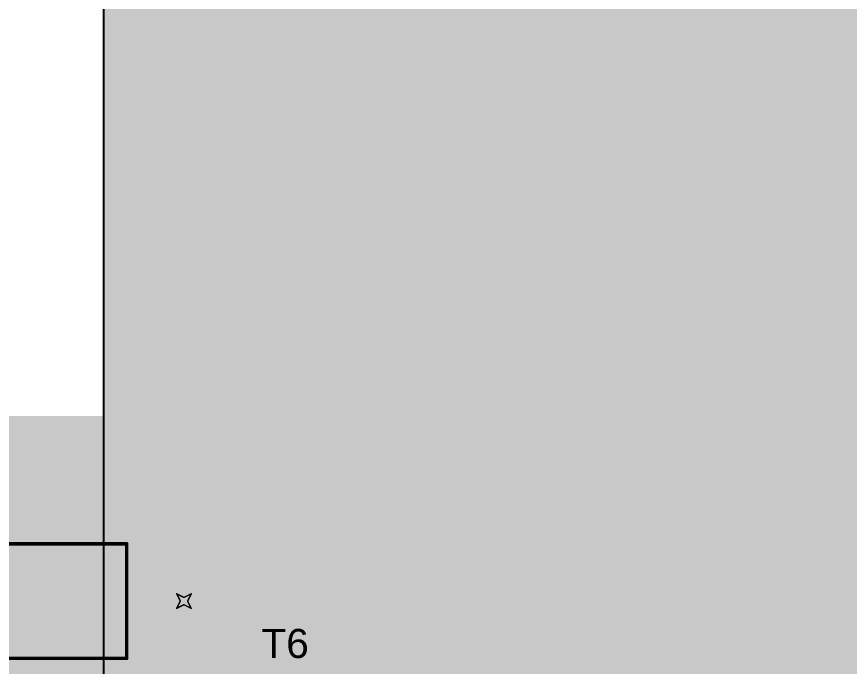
# Model space of a CAD drawing. Header units: inches. Extents: x 68 to 568, y 3 to 460.
# Drawn here: x 355.51 to 384.58, y 71.79 to 94.48 of the extents above; entities that cross this region are included whole.
import ezdxf

# ---------------------------------------------------------------- set-up
doc = ezdxf.new("R2010")
doc.units = ezdxf.units.IN
for name, color, linetype in [('Bottom Layer', 5, 'Continuous'), ('Bottom Solder', 6, 'Continuous'), ('Drill Drawing', 1, 'Continuous'), ('Layer 1', 16, 'Continuous'), ('Layer 2', 76, 'Continuous'), ('Multi-Layer', 9, 'Continuous'), ('Pad Holes', 156, 'Continuous'), ('Top Layer', 1, 'Continuous'), ('Top Overlay', 2, 'Continuous'), ('Top Solder', 216, 'Continuous')]:
    doc.layers.add(name, color=color, linetype=linetype)
doc.styles.add('Arial', font='', dxfattribs={"height": 0.2})
doc.styles.get('Arial').set_extended_font_data('Arial')

# ---------------------------------------------------------------- blocks, each defined once
blk = doc.blocks.new('DE1B3RA221KN4AN01F_31')
at = {"layer": 'Bottom Layer'}
blk.add_hatch(color=5, dxfattribs=at).paths.add_polyline_path([(-5.65, 0.65), (-4.35, 0.65), (-4.35, -0.65), (-5.65, -0.65)])
h = blk.add_hatch(color=5, dxfattribs=at)
edge = h.paths.add_edge_path()
edge.add_arc((5, 0), 0.65, 0, 360)
at = {"layer": 'Bottom Solder'}
blk.add_hatch(color=6, dxfattribs=at).paths.add_polyline_path([(-5.752, 0.752), (-4.248, 0.752), (-4.248, -0.752), (-5.752, -0.752)])
h = blk.add_hatch(color=6, dxfattribs=at)
edge = h.paths.add_edge_path()
edge.add_arc((5, 0), 0.752, 0, 360)
at = {"layer": 'Layer 1'}
blk.add_hatch(color=16, dxfattribs=at).paths.add_polyline_path([(-5.65, 0.65), (-4.35, 0.65), (-4.35, -0.65), (-5.65, -0.65)])
h = blk.add_hatch(color=16, dxfattribs=at)
edge = h.paths.add_edge_path()
edge.add_arc((5, 0), 0.65, 0, 360)
at = {"layer": 'Layer 2'}
blk.add_hatch(color=76, dxfattribs=at).paths.add_polyline_path([(-5.65, 0.65), (-4.35, 0.65), (-4.35, -0.65), (-5.65, -0.65)])
h = blk.add_hatch(color=76, dxfattribs=at)
edge = h.paths.add_edge_path()
edge.add_arc((5, 0), 0.65, 0, 360)
at = {"layer": 'Multi-Layer'}
blk.add_hatch(color=9, dxfattribs=at).paths.add_polyline_path([(-5.65, 0.65), (-4.35, 0.65), (-4.35, -0.65), (-5.65, -0.65)])
h = blk.add_hatch(color=9, dxfattribs=at)
edge = h.paths.add_edge_path()
edge.add_arc((5, 0), 0.65, 0, 360)
at = {"layer": 'Pad Holes'}
h = blk.add_hatch(color=7, dxfattribs=at)
edge = h.paths.add_edge_path()
edge.add_arc((-5, 0), 0.4, 0, 360)
h = blk.add_hatch(color=7, dxfattribs=at)
edge = h.paths.add_edge_path()
edge.add_arc((5, 0), 0.4, 0, 360)
at = {"layer": 'Top Layer'}
blk.add_hatch(color=1, dxfattribs=at).paths.add_polyline_path([(-5.65, 0.65), (-4.35, 0.65), (-4.35, -0.65), (-5.65, -0.65)])
h = blk.add_hatch(color=1, dxfattribs=at)
edge = h.paths.add_edge_path()
edge.add_arc((5, 0), 0.65, 0, 360)
at = {"layer": 'Top Solder'}
blk.add_hatch(color=216, dxfattribs=at).paths.add_polyline_path([(-5.752, 0.752), (-4.248, 0.752), (-4.248, -0.752), (-5.752, -0.752)])
h = blk.add_hatch(color=216, dxfattribs=at)
edge = h.paths.add_edge_path()
edge.add_arc((5, 0), 0.752, 0, 360)
at = {"layer": 'Top Overlay'}
for points in [[(-3, 2, 0.127, 0.127, 0), (3, 2, 0.127, 0.127, 0)], [(-3, -2, 0.127, 0.127, 0), (-3, 2, 0.127, 0.127, 0)], [(3, -2, 0.127, 0.127, 0), (3, 2, 0.127, 0.127, 0)], [(-3, -2, 0.127, 0.127, 0), (3, -2, 0.127, 0.127, 0)]]:
    blk.add_lwpolyline(points, format="xyseb", dxfattribs=at)
for points in [[(-3.032, 2, 0.0635, 0.0635, 1), (-2.968, 2, 0.0635, 0.0635, 1)], [(-3.032, 2, 0.0635, 0.0635, 1), (-2.968, 2, 0.0635, 0.0635, 1)], [(2.968, 2, 0.0635, 0.0635, 1), (3.032, 2, 0.0635, 0.0635, 1)], [(2.968, 2, 0.0635, 0.0635, 1), (3.032, 2, 0.0635, 0.0635, 1)], [(-3.032, -2, 0.0635, 0.0635, 1), (-2.968, -2, 0.0635, 0.0635, 1)], [(-3.032, -2, 0.0635, 0.0635, 1), (-2.968, -2, 0.0635, 0.0635, 1)], [(2.968, -2, 0.0635, 0.0635, 1), (3.032, -2, 0.0635, 0.0635, 1)], [(2.968, -2, 0.0635, 0.0635, 1), (3.032, -2, 0.0635, 0.0635, 1)]]:
    blk.add_lwpolyline(points, format="xyseb", close=True, dxfattribs=at)

msp = doc.modelspace()

# ---------------------------------------------------------------- hatches: boundary and pattern name
at = {"layer": 'Bottom Layer'}
msp.add_hatch(color=5, dxfattribs=at).paths.add_polyline_path([(359.791, 37.478), (335.737, 37.478), (335.737, 50.559), (343.713, 50.559), (343.713, 42.202), (354.178, 42.202), (354.178, 75.654), (343.713, 75.654), (343.713, 67.552), (335.737, 67.552), (335.737, 80.531), (359.791, 80.531)])
at = {"layer": 'Layer 2'}
h = msp.add_hatch(color=76, dxfattribs=at)
h.paths.add_polyline_path([(412.92, 328.103), (412.743, 327.956), (412.189, 327.383), (411.701, 326.753), (411.286, 326.072), (410.95, 325.35), (410.695, 324.594), (410.526, 323.815), (410.444, 323.022), (410.451, 322.225), (410.545, 321.434), (410.727, 320.658), (410.994, 319.907), (411.342, 319.19), (411.768, 318.516), (412.266, 317.893), (412.829, 317.33), (413.452, 316.832), (414.126, 316.406), (414.843, 316.058), (415.594, 315.791), (416.37, 315.61), (417.162, 315.515), (417.959, 315.508), (418.751, 315.59), (419.53, 315.76), (420.286, 316.014), (421.008, 316.351), (421.689, 316.765), (422.319, 317.253), (422.892, 317.807), (423.039, 317.985), (423.23, 317.916), (423.23, 14.448), (423.039, 14.379), (422.892, 14.557), (422.319, 15.111), (421.689, 15.599), (421.008, 16.013), (420.286, 16.35), (419.53, 16.604), (418.751, 16.774), (417.959, 16.856), (417.161, 16.849), (416.37, 16.754), (415.594, 16.573), (414.843, 16.306), (414.126, 15.957), (413.452, 15.532), (412.829, 15.034), (412.266, 14.471), (411.768, 13.848), (411.343, 13.174), (410.994, 12.457), (410.727, 11.706), (410.546, 10.93), (410.451, 10.139), (410.444, 9.342), (410.526, 8.549), (410.695, 7.77), (410.95, 7.015), (411.286, 6.292), (411.701, 5.611), (412.188, 4.981), (412.743, 4.408), (412.92, 4.261), (412.851, 4.07), (358.546, 4.07), (358.546, 328.294), (412.852, 328.294)])
h.paths.add_polyline_path([(408.396, 320.041), (399.303, 320.041), (399.303, 316.586), (408.396, 316.586)], flags=0)
h.paths.add_polyline_path([(402.63, 313.055), (399.811, 313.055), (399.811, 310.617), (402.63, 310.617)], flags=0)
h.paths.add_polyline_path([(369.392, 313.055), (366.573, 313.055), (366.573, 310.617), (369.392, 310.617)], flags=0)
h.paths.add_polyline_path([(389.052, 307.391), (380.381, 307.391), (380.381, 295.723), (389.052, 295.723)], flags=0)
h.paths.add_polyline_path([(405.917, 308.542), (393.676, 308.542), (393.676, 295.097), (405.917, 295.097)], flags=0)
h.paths.add_polyline_path([(365.506, 309.067), (361.618, 309.067), (361.618, 294.005), (365.506, 294.005)], flags=0)
h.paths.add_polyline_path([(375.136, 310.305), (371.248, 310.305), (371.248, 293.726), (375.136, 293.726)], flags=0)
h.paths.add_polyline_path([(402.63, 292.188), (399.811, 292.188), (399.811, 289.75), (402.63, 289.75)], flags=0)
h.paths.add_polyline_path([(369.392, 292.188), (366.573, 292.188), (366.573, 289.75), (369.392, 289.75)], flags=0)
h.paths.add_polyline_path([(408.483, 238.938), (399.39, 238.938), (399.39, 235.483), (408.483, 235.483)], flags=0)
h.paths.add_polyline_path([(402.717, 231.952), (399.898, 231.952), (399.898, 229.514), (402.717, 229.514)], flags=0)
h.paths.add_polyline_path([(369.479, 231.952), (366.66, 231.952), (366.66, 229.514), (369.479, 229.514)], flags=0)
h.paths.add_polyline_path([(389.139, 226.288), (380.468, 226.288), (380.468, 214.62), (389.139, 214.62)], flags=0)
h.paths.add_polyline_path([(406.004, 227.439), (393.763, 227.439), (393.763, 213.994), (406.004, 213.994)], flags=0)
h.paths.add_polyline_path([(365.593, 227.964), (361.705, 227.964), (361.705, 212.902), (365.593, 212.902)], flags=0)
h.paths.add_polyline_path([(375.223, 229.202), (371.335, 229.202), (371.335, 212.623), (375.223, 212.623)], flags=0)
h.paths.add_polyline_path([(402.717, 211.085), (399.898, 211.085), (399.898, 208.647), (402.717, 208.647)], flags=0)
h.paths.add_polyline_path([(369.479, 211.085), (366.66, 211.085), (366.66, 208.647), (369.479, 208.647)], flags=0)
h.paths.add_polyline_path([(418.707, 191.042), (418.324, 191.042), (417.955, 190.943), (417.623, 190.752), (417.352, 190.481), (417.161, 190.15), (417.062, 189.78), (417.062, 189.397), (417.161, 189.027), (417.352, 188.696), (417.623, 188.425), (417.955, 188.233), (418.324, 188.134), (418.707, 188.134), (419.077, 188.233), (419.409, 188.425), (419.679, 188.696), (419.871, 189.027), (419.97, 189.397), (419.97, 189.78), (419.871, 190.15), (419.679, 190.481), (419.409, 190.752), (419.077, 190.943)], flags=0)
h.paths.add_polyline_path([(419.97, 180.882), (417.062, 180.882), (417.062, 177.974), (419.97, 177.974)], flags=0)
h.paths.add_polyline_path([(408.396, 158.739), (399.303, 158.739), (399.303, 155.285), (408.396, 155.285)], flags=0)
h.paths.add_polyline_path([(402.63, 151.753), (399.811, 151.753), (399.811, 149.315), (402.63, 149.315)], flags=0)
h.paths.add_polyline_path([(369.392, 151.753), (366.573, 151.753), (366.573, 149.315), (369.392, 149.315)], flags=0)
h.paths.add_polyline_path([(389.052, 146.089), (380.381, 146.089), (380.381, 134.422), (389.052, 134.422)], flags=0)
h.paths.add_polyline_path([(405.917, 147.24), (393.676, 147.24), (393.676, 133.796), (405.917, 133.796)], flags=0)
h.paths.add_polyline_path([(365.506, 147.766), (361.618, 147.766), (361.618, 132.703), (365.506, 132.703)], flags=0)
h.paths.add_polyline_path([(375.136, 149.003), (371.248, 149.003), (371.248, 132.424), (375.136, 132.424)], flags=0)
h.paths.add_polyline_path([(402.63, 130.887), (399.811, 130.887), (399.811, 128.448), (402.63, 128.448)], flags=0)
h.paths.add_polyline_path([(369.392, 130.887), (366.573, 130.887), (366.573, 128.448), (369.392, 128.448)], flags=0)
h.paths.add_polyline_path([(408.396, 77.637), (399.303, 77.637), (399.303, 74.182), (408.396, 74.182)], flags=0)
h.paths.add_polyline_path([(402.63, 70.651), (399.811, 70.651), (399.811, 68.213), (402.63, 68.213)], flags=0)
h.paths.add_polyline_path([(369.392, 70.651), (366.573, 70.651), (366.573, 68.213), (369.392, 68.213)], flags=0)
h.paths.add_polyline_path([(389.052, 64.987), (380.381, 64.987), (380.381, 53.319), (389.052, 53.319)], flags=0)
h.paths.add_polyline_path([(405.917, 66.138), (393.676, 66.138), (393.676, 52.693), (405.917, 52.693)], flags=0)
h.paths.add_polyline_path([(365.506, 66.663), (361.618, 66.663), (361.618, 51.601), (365.506, 51.601)], flags=0)
h.paths.add_polyline_path([(375.136, 67.901), (371.248, 67.901), (371.248, 51.322), (375.136, 51.322)], flags=0)
h.paths.add_polyline_path([(402.63, 49.784), (399.811, 49.784), (399.811, 47.346), (402.63, 47.346)], flags=0)
h.paths.add_polyline_path([(369.392, 49.784), (366.573, 49.784), (366.573, 47.346), (369.392, 47.346)], flags=0)
at = {"layer": 'Top Layer'}
msp.add_hatch(color=1, dxfattribs=at).paths.add_polyline_path([(392.328, 68.25), (373.024, 68.25), (373.024, 71.704), (356.946, 71.704), (356.946, 76.188), (392.328, 76.188)])

# ---------------------------------------------------------------- linework, layer by layer
at = {"layer": 'Drill Drawing'}
for points in [[(361.093, 74.327, 0.0508, 0.0508, 0), (361.347, 74.2, 0.0508, 0.0508, 0)], [(361.093, 74.327, 0.0508, 0.0508, 0), (361.22, 74.073, 0.0508, 0.0508, 0)], [(361.347, 74.2, 0.0508, 0.0508, 0), (361.601, 74.327, 0.0508, 0.0508, 0)], [(361.474, 74.073, 0.0508, 0.0508, 0), (361.601, 74.327, 0.0508, 0.0508, 0)], [(361.093, 73.819, 0.0508, 0.0508, 0), (361.22, 74.073, 0.0508, 0.0508, 0)], [(361.093, 73.819, 0.0508, 0.0508, 0), (361.347, 73.946, 0.0508, 0.0508, 0)], [(361.347, 73.946, 0.0508, 0.0508, 0), (361.601, 73.819, 0.0508, 0.0508, 0)], [(361.474, 74.073, 0.0508, 0.0508, 0), (361.601, 73.819, 0.0508, 0.0508, 0)]]:
    msp.add_lwpolyline(points, format="xyseb", dxfattribs=at)
for points in [[(361.08, 74.327, 0.0254, 0.0254, 1), (361.105, 74.327, 0.0254, 0.0254, 1)], [(361.08, 74.327, 0.0254, 0.0254, 1), (361.105, 74.327, 0.0254, 0.0254, 1)], [(361.334, 74.2, 0.0254, 0.0254, 1), (361.359, 74.2, 0.0254, 0.0254, 1)], [(361.334, 74.2, 0.0254, 0.0254, 1), (361.359, 74.2, 0.0254, 0.0254, 1)], [(361.588, 74.327, 0.0254, 0.0254, 1), (361.613, 74.327, 0.0254, 0.0254, 1)], [(361.588, 74.327, 0.0254, 0.0254, 1), (361.613, 74.327, 0.0254, 0.0254, 1)], [(361.207, 74.073, 0.0254, 0.0254, 1), (361.232, 74.073, 0.0254, 0.0254, 1)], [(361.207, 74.073, 0.0254, 0.0254, 1), (361.232, 74.073, 0.0254, 0.0254, 1)], [(361.334, 73.946, 0.0254, 0.0254, 1), (361.359, 73.946, 0.0254, 0.0254, 1)], [(361.334, 73.946, 0.0254, 0.0254, 1), (361.359, 73.946, 0.0254, 0.0254, 1)], [(361.461, 74.073, 0.0254, 0.0254, 1), (361.486, 74.073, 0.0254, 0.0254, 1)], [(361.461, 74.073, 0.0254, 0.0254, 1), (361.486, 74.073, 0.0254, 0.0254, 1)], [(361.08, 73.819, 0.0254, 0.0254, 1), (361.105, 73.819, 0.0254, 0.0254, 1)], [(361.08, 73.819, 0.0254, 0.0254, 1), (361.105, 73.819, 0.0254, 0.0254, 1)], [(361.588, 73.819, 0.0254, 0.0254, 1), (361.613, 73.819, 0.0254, 0.0254, 1)], [(361.588, 73.819, 0.0254, 0.0254, 1), (361.613, 73.819, 0.0254, 0.0254, 1)]]:
    msp.add_lwpolyline(points, format="xyseb", close=True, dxfattribs=at)
at = {"layer": 'Layer 1'}
msp.add_line((358.546, 8.992), (358.546, 328.294), dxfattribs=at)

# ---------------------------------------------------------------- block references
msp.add_blockref('DE1B3RA221KN4AN01F_31', (356.347, 74.073))

# ---------------------------------------------------------------- texts
at = {"layer": 'Top Overlay', "style": 'Arial'}
msp.add_text('T6', height=1.016, dxfattribs=at).set_placement((364.05, 72.085))

doc.saveas('drawing.dxf')
